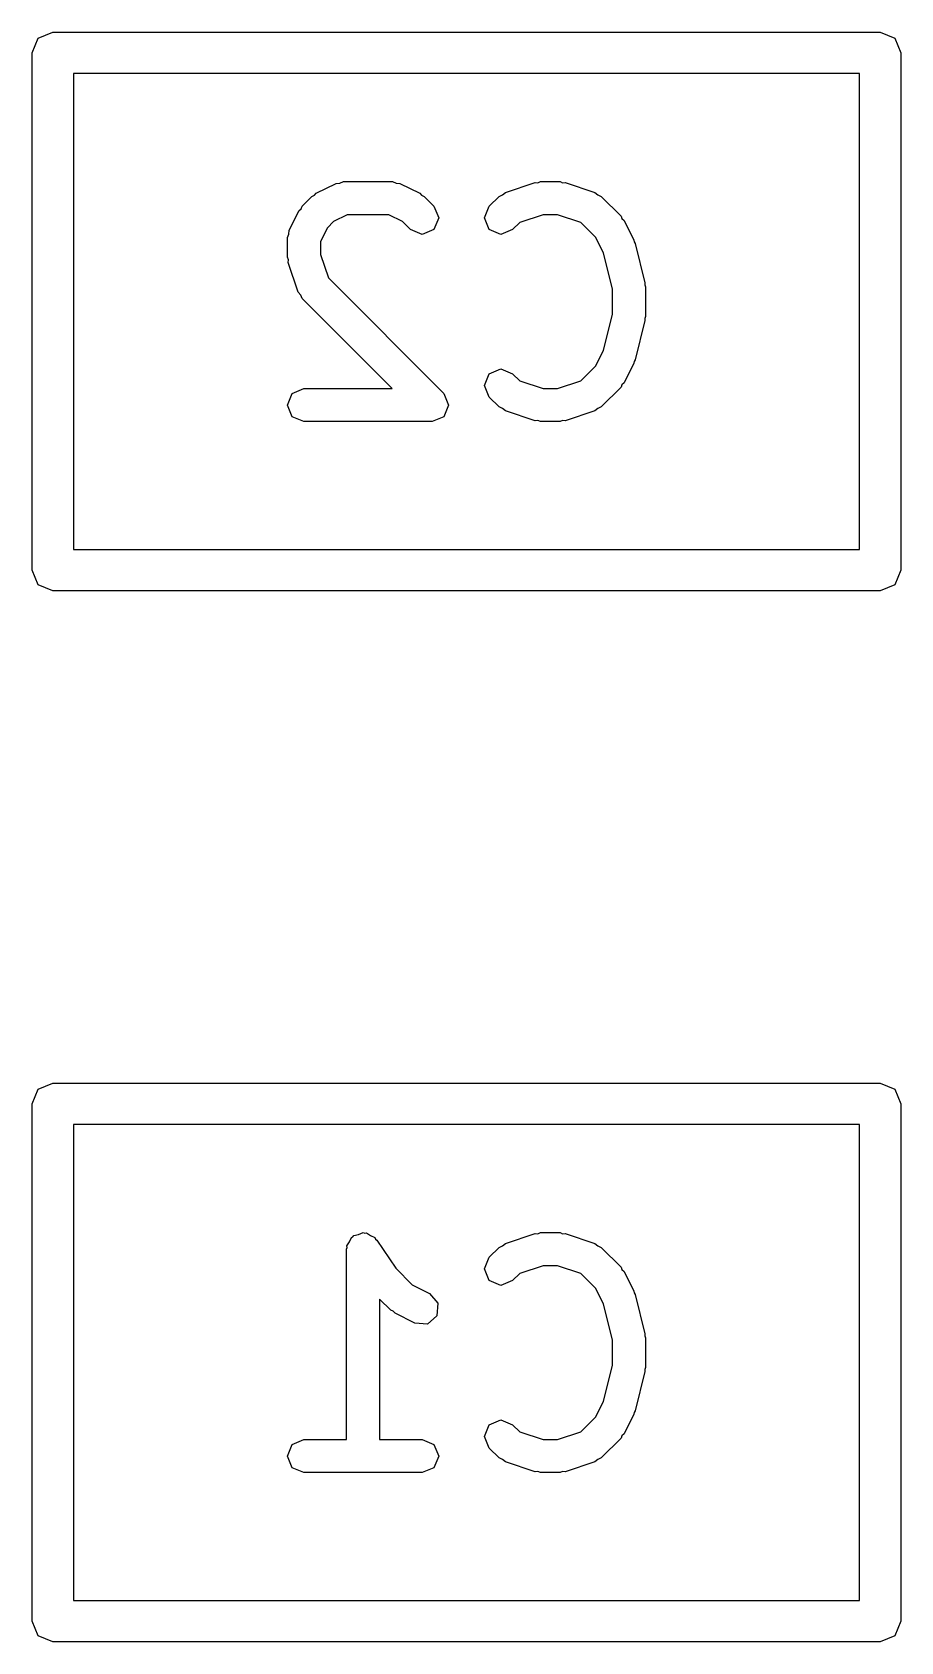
# Model space of a CAD drawing. Extents: x 0.55 to 3.98, y 0.07 to 2.99.
# Drawn here: x 3.1187 to 3.2013, y 0.5834 to 0.7366 of the extents above; entities that cross this region are included whole.
import ezdxf

# ---------------------------------------------------------------- set-up
doc = ezdxf.new("R2010")
doc.units = 0
doc.header["$MEASUREMENT"] = 0
doc.layers.add('BLACK', color=7, linetype='CONTINUOUS')

msp = doc.modelspace()

# ---------------------------------------------------------------- linework, layer by layer
at = {"layer": 'BLACK', "linetype": 'CONTINUOUS'}
for p, q in [((3.11866, 0.734606), (3.11924, 0.735998)), ((3.11924, 0.735998), (3.12063, 0.736575)), ((3.12063, 0.736575), (3.19937, 0.736575)), ((3.19937, 0.736575), (3.20076, 0.735998)), ((3.20076, 0.735998), (3.20134, 0.734606)), ((3.11866, 0.685394), (3.11866, 0.734606)), ((3.20134, 0.734606), (3.20134, 0.685394)), ((3.1226, 0.732638), (3.1226, 0.687362)), ((3.1974, 0.732638), (3.1226, 0.732638)), ((3.1974, 0.687362), (3.1974, 0.732638)), ((3.1457, 0.721251), (3.14758, 0.722188)), ((3.14758, 0.722188), (3.14794, 0.722214)), ((3.14794, 0.722214), (3.14828, 0.722355)), ((3.14828, 0.722355), (3.15297, 0.722355)), ((3.15297, 0.722355), (3.15331, 0.722214)), ((3.15331, 0.722214), (3.15367, 0.722188)), ((3.15367, 0.722188), (3.15555, 0.721251)), ((3.16372, 0.721336), (3.16653, 0.722274)), ((3.16653, 0.722274), (3.16679, 0.722256)), ((3.16679, 0.722256), (3.16703, 0.722355)), ((3.16703, 0.722355), (3.16891, 0.722355)), ((3.16891, 0.722355), (3.16914, 0.722256)), ((3.16914, 0.722256), (3.1694, 0.722274)), ((3.1694, 0.722274), (3.17222, 0.721336)), ((3.14426, 0.719779), (3.14436, 0.720019)), ((3.14436, 0.720019), (3.14529, 0.720956)), ((3.14529, 0.720956), (3.14553, 0.721055)), ((3.14553, 0.721055), (3.1457, 0.721251)), ((3.15555, 0.721251), (3.15572, 0.721055)), ((3.15572, 0.721055), (3.15596, 0.720956)), ((3.15596, 0.720956), (3.1569, 0.720019)), ((3.1569, 0.720019), (3.15736, 0.718905)), ((3.16171, 0.718905), (3.16217, 0.720019)), ((3.16217, 0.720019), (3.1631, 0.720956)), ((3.1631, 0.720956), (3.16344, 0.721096)), ((3.16344, 0.721096), (3.16372, 0.721336)), ((3.17222, 0.721336), (3.17249, 0.721096)), ((3.17249, 0.721096), (3.17283, 0.720956)), ((3.17283, 0.720956), (3.17471, 0.719081)), ((3.14312, 0.717735), (3.14406, 0.719609)), ((3.14406, 0.719609), (3.14426, 0.719779)), ((3.14734, 0.718548), (3.14676, 0.717972)), ((3.14865, 0.719205), (3.14734, 0.718548)), ((3.1526, 0.719205), (3.14865, 0.719205)), ((3.15391, 0.718548), (3.1526, 0.719205)), ((3.15467, 0.717792), (3.15391, 0.718548)), ((3.15736, 0.718905), (3.1569, 0.717792)), ((3.16217, 0.717792), (3.16171, 0.718905)), ((3.16507, 0.718466), (3.16439, 0.717792)), ((3.16729, 0.719205), (3.16507, 0.718466)), ((3.16865, 0.719205), (3.16729, 0.719205)), ((3.17087, 0.718466), (3.16865, 0.719205)), ((3.1723, 0.717035), (3.17087, 0.718466)), ((3.17471, 0.719081), (3.1748, 0.718842)), ((3.1748, 0.718842), (3.175, 0.718672)), ((3.175, 0.718672), (3.17594, 0.716797)), ((3.14296, 0.71703), (3.1431, 0.717369)), ((3.14296, 0.715156), (3.14296, 0.71703)), ((3.1431, 0.717369), (3.14312, 0.717735)), ((3.14676, 0.717972), (3.14611, 0.716659)), ((3.15578, 0.71733), (3.15467, 0.717792)), ((3.1569, 0.717792), (3.15578, 0.71733)), ((3.16328, 0.71733), (3.16217, 0.717792)), ((3.16439, 0.717792), (3.16328, 0.71733)), ((3.17304, 0.715543), (3.1723, 0.717035)), ((3.17594, 0.716797), (3.17595, 0.716619)), ((3.14611, 0.716659), (3.14611, 0.715411)), ((3.14611, 0.715411), (3.14685, 0.713194)), ((3.17389, 0.71215), (3.17304, 0.715543)), ((3.17595, 0.716619), (3.17606, 0.716475)), ((3.17606, 0.716475), (3.17699, 0.712725)), ((3.14306, 0.714916), (3.14296, 0.715156)), ((3.14304, 0.714658), (3.14306, 0.714916)), ((3.14398, 0.711845), (3.14304, 0.714658)), ((3.14685, 0.713194), (3.15783, 0.702208)), ((3.17389, 0.709725), (3.17389, 0.71215)), ((3.17699, 0.712725), (3.17697, 0.712528)), ((3.17697, 0.712528), (3.17704, 0.712343)), ((3.17704, 0.712343), (3.17704, 0.709531)), ((3.14422, 0.711569), (3.14398, 0.711845)), ((3.14436, 0.71123), (3.14422, 0.711569)), ((3.15292, 0.70267), (3.14436, 0.71123)), ((3.17304, 0.706331), (3.17389, 0.709725)), ((3.17699, 0.709149), (3.17606, 0.7054)), ((3.17704, 0.709531), (3.17697, 0.709347)), ((3.17697, 0.709347), (3.17699, 0.709149)), ((3.1723, 0.70484), (3.17304, 0.706331)), ((3.16217, 0.704083), (3.16328, 0.704544)), ((3.16328, 0.704544), (3.16439, 0.704083)), ((3.17087, 0.703409), (3.1723, 0.70484)), ((3.17594, 0.705078), (3.175, 0.703203)), ((3.17595, 0.705256), (3.17594, 0.705078)), ((3.17606, 0.7054), (3.17595, 0.705256)), ((3.16171, 0.70297), (3.16217, 0.704083)), ((3.16217, 0.701856), (3.16171, 0.70297)), ((3.16439, 0.704083), (3.16507, 0.703409)), ((3.16507, 0.703409), (3.16729, 0.70267)), ((3.16865, 0.70267), (3.17087, 0.703409)), ((3.1748, 0.703033), (3.17471, 0.702793)), ((3.175, 0.703203), (3.1748, 0.703033)), ((3.14296, 0.701095), (3.14342, 0.702208)), ((3.14342, 0.702208), (3.14453, 0.70267)), ((3.14453, 0.70267), (3.15292, 0.70267)), ((3.15783, 0.702208), (3.15829, 0.701095)), ((3.1631, 0.700919), (3.16217, 0.701856)), ((3.16729, 0.70267), (3.16865, 0.70267)), ((3.17471, 0.702793), (3.17283, 0.700919)), ((3.14342, 0.699981), (3.14296, 0.701095)), ((3.14453, 0.69952), (3.14342, 0.699981)), ((3.15783, 0.699981), (3.15672, 0.69952)), ((3.15829, 0.701095), (3.15783, 0.699981)), ((3.16344, 0.700778), (3.1631, 0.700919)), ((3.16372, 0.700538), (3.16344, 0.700778)), ((3.16653, 0.699601), (3.16372, 0.700538)), ((3.17222, 0.700538), (3.1694, 0.699601)), ((3.17249, 0.700778), (3.17222, 0.700538)), ((3.17283, 0.700919), (3.17249, 0.700778)), ((3.15672, 0.69952), (3.14453, 0.69952)), ((3.16679, 0.699619), (3.16653, 0.699601)), ((3.16703, 0.69952), (3.16679, 0.699619)), ((3.16891, 0.69952), (3.16703, 0.69952)), ((3.16914, 0.699619), (3.16891, 0.69952)), ((3.1694, 0.699601), (3.16914, 0.699619)), ((3.1226, 0.687362), (3.1974, 0.687362)), ((3.11924, 0.684002), (3.11866, 0.685394)), ((3.20134, 0.685394), (3.20076, 0.684002)), ((3.12063, 0.683425), (3.11924, 0.684002)), ((3.19937, 0.683425), (3.12063, 0.683425)), ((3.20076, 0.684002), (3.19937, 0.683425)), ((3.11866, 0.634606), (3.11924, 0.635998)), ((3.11924, 0.635998), (3.12063, 0.636575)), ((3.12063, 0.636575), (3.19937, 0.636575)), ((3.19937, 0.636575), (3.20076, 0.635998)), ((3.20076, 0.635998), (3.20134, 0.634606)), ((3.11866, 0.585394), (3.11866, 0.634606)), ((3.20134, 0.634606), (3.20134, 0.585394)), ((3.1226, 0.632638), (3.1226, 0.587362)), ((3.1974, 0.632638), (3.1226, 0.632638)), ((3.1974, 0.587362), (3.1974, 0.632638)), ((3.14887, 0.62147), (3.14904, 0.621893)), ((3.14904, 0.621893), (3.14919, 0.621956)), ((3.14919, 0.621956), (3.14928, 0.62209)), ((3.14928, 0.62209), (3.14973, 0.622179)), ((3.14973, 0.622179), (3.15016, 0.622355)), ((3.15016, 0.622355), (3.15031, 0.622293)), ((3.15031, 0.622293), (3.15047, 0.622324)), ((3.15047, 0.622324), (3.15085, 0.622069)), ((3.15085, 0.622069), (3.15127, 0.621893)), ((3.15127, 0.621893), (3.15133, 0.621744)), ((3.16372, 0.621336), (3.16653, 0.622274)), ((3.16653, 0.622274), (3.16679, 0.622256)), ((3.16679, 0.622256), (3.16703, 0.622355)), ((3.16703, 0.622355), (3.16891, 0.622355)), ((3.16891, 0.622355), (3.16914, 0.622256)), ((3.16914, 0.622256), (3.1694, 0.622274)), ((3.1694, 0.622274), (3.17222, 0.621336)), ((3.14858, 0.62078), (3.14864, 0.62093)), ((3.14858, 0.60267), (3.14858, 0.62078)), ((3.14861, 0.621089), (3.14887, 0.62147)), ((3.14864, 0.62093), (3.14861, 0.621089)), ((3.15133, 0.621744), (3.15147, 0.621653)), ((3.15147, 0.621653), (3.15326, 0.618971)), ((3.16217, 0.620019), (3.1631, 0.620956)), ((3.1631, 0.620956), (3.16344, 0.621096)), ((3.16344, 0.621096), (3.16372, 0.621336)), ((3.17222, 0.621336), (3.17249, 0.621096)), ((3.17249, 0.621096), (3.17283, 0.620956)), ((3.17283, 0.620956), (3.17471, 0.619081)), ((3.15326, 0.618971), (3.15484, 0.617387)), ((3.16171, 0.618905), (3.16217, 0.620019)), ((3.16217, 0.617792), (3.16171, 0.618905)), ((3.16729, 0.619205), (3.16507, 0.618466)), ((3.16865, 0.619205), (3.16729, 0.619205)), ((3.17087, 0.618466), (3.16865, 0.619205)), ((3.17471, 0.619081), (3.1748, 0.618842)), ((3.1748, 0.618842), (3.175, 0.618672)), ((3.15484, 0.617387), (3.15649, 0.616564)), ((3.16328, 0.61733), (3.16217, 0.617792)), ((3.16439, 0.617792), (3.16328, 0.61733)), ((3.16507, 0.618466), (3.16439, 0.617792)), ((3.1723, 0.617035), (3.17087, 0.618466)), ((3.175, 0.618672), (3.17594, 0.616797)), ((3.15279, 0.614979), (3.15173, 0.616041)), ((3.15173, 0.616041), (3.15173, 0.60267)), ((3.15649, 0.616564), (3.15728, 0.615654)), ((3.17304, 0.615543), (3.1723, 0.617035)), ((3.17594, 0.616797), (3.17595, 0.616619)), ((3.17595, 0.616619), (3.17606, 0.616475)), ((3.17606, 0.616475), (3.17699, 0.612725)), ((3.15303, 0.61488), (3.15279, 0.614979)), ((3.1532, 0.614684), (3.15303, 0.61488)), ((3.15508, 0.613747), (3.1532, 0.614684)), ((3.15719, 0.614451), (3.15628, 0.613662)), ((3.15728, 0.615654), (3.15719, 0.614451)), ((3.17389, 0.61215), (3.17304, 0.615543)), ((3.15628, 0.613662), (3.15508, 0.613747)), ((3.17699, 0.612725), (3.17697, 0.612528)), ((3.17389, 0.609725), (3.17389, 0.61215)), ((3.17697, 0.612528), (3.17704, 0.612343)), ((3.17704, 0.612343), (3.17704, 0.609531)), ((3.17304, 0.606331), (3.17389, 0.609725)), ((3.17699, 0.609149), (3.17606, 0.6054)), ((3.17704, 0.609531), (3.17697, 0.609347)), ((3.17697, 0.609347), (3.17699, 0.609149)), ((3.1723, 0.60484), (3.17304, 0.606331)), ((3.17594, 0.605078), (3.175, 0.603203)), ((3.17595, 0.605256), (3.17594, 0.605078)), ((3.17606, 0.6054), (3.17595, 0.605256)), ((3.16171, 0.60297), (3.16217, 0.604083)), ((3.16217, 0.604083), (3.16328, 0.604544)), ((3.16328, 0.604544), (3.16439, 0.604083)), ((3.16439, 0.604083), (3.16507, 0.603409)), ((3.17087, 0.603409), (3.1723, 0.60484)), ((3.14296, 0.601095), (3.14342, 0.602208)), ((3.14342, 0.602208), (3.14453, 0.60267)), ((3.14453, 0.60267), (3.14858, 0.60267)), ((3.15173, 0.60267), (3.15578, 0.60267)), ((3.15578, 0.60267), (3.1569, 0.602208)), ((3.1569, 0.602208), (3.15736, 0.601095)), ((3.16217, 0.601856), (3.16171, 0.60297)), ((3.16507, 0.603409), (3.16729, 0.60267)), ((3.16729, 0.60267), (3.16865, 0.60267)), ((3.16865, 0.60267), (3.17087, 0.603409)), ((3.17471, 0.602793), (3.17283, 0.600919)), ((3.1748, 0.603033), (3.17471, 0.602793)), ((3.175, 0.603203), (3.1748, 0.603033)), ((3.14342, 0.599981), (3.14296, 0.601095)), ((3.15736, 0.601095), (3.1569, 0.599981)), ((3.1631, 0.600919), (3.16217, 0.601856)), ((3.16344, 0.600778), (3.1631, 0.600919)), ((3.16372, 0.600538), (3.16344, 0.600778)), ((3.16653, 0.599601), (3.16372, 0.600538)), ((3.17222, 0.600538), (3.1694, 0.599601)), ((3.17249, 0.600778), (3.17222, 0.600538)), ((3.17283, 0.600919), (3.17249, 0.600778)), ((3.14453, 0.59952), (3.14342, 0.599981)), ((3.15578, 0.59952), (3.14453, 0.59952)), ((3.1569, 0.599981), (3.15578, 0.59952)), ((3.16679, 0.599619), (3.16653, 0.599601)), ((3.16703, 0.59952), (3.16679, 0.599619)), ((3.16891, 0.59952), (3.16703, 0.59952)), ((3.16914, 0.599619), (3.16891, 0.59952)), ((3.1694, 0.599601), (3.16914, 0.599619)), ((3.1226, 0.587362), (3.1974, 0.587362)), ((3.11924, 0.584002), (3.11866, 0.585394)), ((3.20134, 0.585394), (3.20076, 0.584002)), ((3.12063, 0.583425), (3.11924, 0.584002)), ((3.20076, 0.584002), (3.19937, 0.583425)), ((3.19937, 0.583425), (3.12063, 0.583425))]:
    msp.add_line(p, q, dxfattribs=at)

doc.saveas('drawing.dxf')
